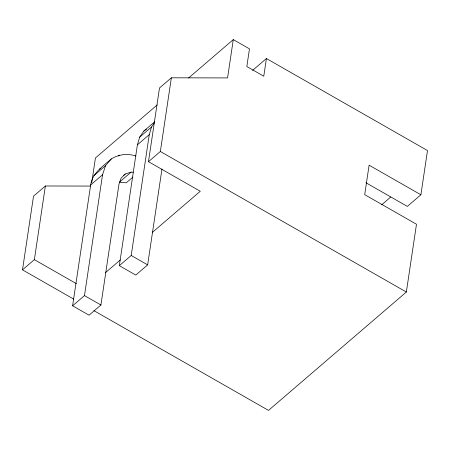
<?xml version="1.0" encoding="UTF-8"?>
<svg xmlns="http://www.w3.org/2000/svg" width="450" height="450" viewBox="0 0 450 450"><rect width="100%" height="100%" fill="white"/><g stroke="black" fill="none" stroke-linecap="round" stroke-linejoin="round"><path stroke-width="0.67" d="M73.778 299.149L22.5 269.859L33.514 196.178L45.383 185.985L90.337 186.075M22.5 269.859L34.369 259.667L45.383 185.985M133.245 172.26L131.153 172.102L125.291 174.009L121.106 178.161L118.98 184.162L100.924 304.999L89.055 315.191L72.608 305.798L90.669 184.961C92.334 172.997 102.988 166.236 111.358 158.906C118.654 154.299 127.772 153.253 135.934 156.032M91.755 182.604L95.434 157.972L157.174 104.962M72.608 305.798L84.476 295.605L102.538 174.769L105.547 165.634L111.358 158.906M161.972 169.037L147.651 264.876L135.782 275.068L119.334 265.674L137.396 144.833L139.641 137.194L143.814 131.096L154.648 121.793M119.334 265.674L131.209 255.482L149.265 134.646L151.515 127.001L154.547 122.569M152.28 232.476L200.273 191.267L148.477 161.679L159.491 87.998L171.36 77.811L227.559 77.923L233.286 39.606L249.469 48.853L246.825 66.538L263.767 76.213L266.411 58.534L427.5 150.559L420.891 194.766L407.34 206.404L365.906 182.734M148.477 161.679L160.352 151.493L171.36 77.811M93.921 310.657L268.509 410.394L406.356 292.027L416.486 224.241L364.697 194.653L369.101 165.178L420.891 194.766M188.572 77.996L233.286 39.606M93.679 175.826L105.547 165.634M139.641 137.194L151.515 127.001M118.513 155.987L119.543 155.098M90.669 184.961L102.538 174.769M137.396 144.833L149.265 134.646M123.744 175.337L125.291 174.009M131.153 172.102L119.284 182.295L126.264 182.812L132.969 177.047M252.574 70.414L266.411 58.534M105.356 272.767L120.285 259.948M381.696 204.789L390.707 197.049M143.814 131.096L146.486 129.167M99.489 169.099L100.749 168.514M160.352 151.493L406.356 292.027M131.209 255.482L147.651 264.876M34.369 259.667L76.41 283.686M84.476 295.605L100.924 304.999"/></g></svg>
